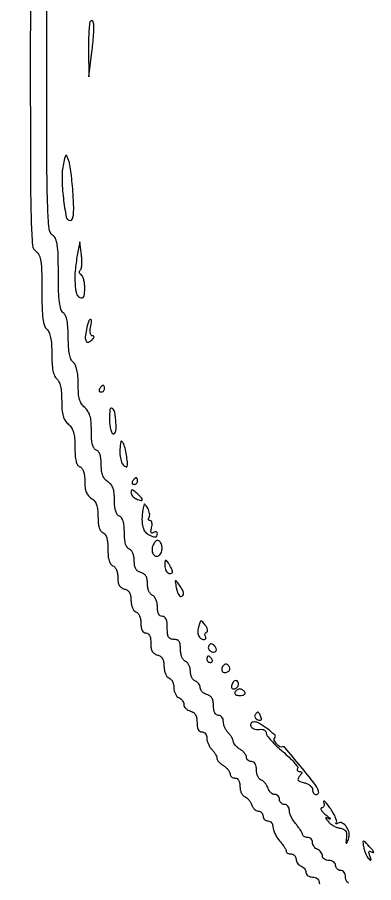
# Model space of a CAD drawing. Extents: x 166 to 1835, y 45 to 1905.
# Drawn here: x 359.6 to 467.5, y 874.3 to 1136.6 of the extents above; entities that cross this region are included whole.
import ezdxf

# ---------------------------------------------------------------- set-up
doc = ezdxf.new("R2010")
doc.units = 0

msp = doc.modelspace()

# ---------------------------------------------------------------- linework, layer by layer
for points in [[(363.541859, 1154.149653, 0.000631), (363.5, 1120.999765, 0.000631), (363.541859, 1087.849803, 0.007257), (363.763984, 1074.815648, 0.011524), (364.163375, 1067.50826, 0.218851), (365.25, 1065.559036, -0.134986), (366.161046, 1064.411726, -0.063961), (366.677987, 1062.579694, -0.031341), (366.936707, 1059.5292, -0.005487), (367, 1053.762202, 0.006346), (367.067525, 1048.442002, 0.02537), (367.315247, 1045.193625, 0.041555), (367.756867, 1043.120717, 0.147328), (368.5, 1042, -0.122551), (369.179598, 1041.076061, -0.048263), (369.640294, 1039.55364, -0.034835), (369.915353, 1037.412343, -0.014529), (370, 1034.5, 0.014529), (370.084647, 1031.587657, 0.034835), (370.359706, 1029.44636, 0.048263), (370.820402, 1027.923939, 0.122551), (371.5, 1027, -0.116663), (372.156658, 1026.12863, -0.04781), (372.622623, 1024.712933, -0.036913), (372.908905, 1022.801038, -0.018712), (373, 1020.367768, 0.017619), (373.096686, 1017.624776, 0.051073), (373.422277, 1015.756335, 0.072312), (374.031846, 1014.387505, 0.074982), (375, 1013.267972, -0.074618), (375.965064, 1012.153643, -0.071947), (376.575186, 1010.791556, -0.051302), (376.902336, 1008.940948, -0.018116), (377, 1006.246374, 0.015798), (377.079302, 1003.737087, 0.046633), (377.347737, 1002.034582, 0.074708), (377.810497, 1000.936135, 0.165622), (378.5, 1000.361626, -0.147004), (379.14453, 999.863132, -0.074167), (379.616419, 998.939859, -0.054136), (379.907233, 997.616167, -0.027031), (380, 995.901485, 0.029278), (380.110165, 994.021757, 0.063692), (380.4591, 992.62193, 0.080828), (381.07794, 991.572509, 0.079777), (382, 990.767927, -0.082049), (382.946074, 989.93484, -0.08486), (383.5607, 988.850771, -0.062578), (383.897281, 987.355913, -0.024123), (384, 985.228068, 0.022704), (384.088111, 983.28867, 0.052095), (384.370932, 981.855964, 0.07527), (384.839829, 980.883414, 0.152384), (385.5, 980.361626, -0.15415), (386.164718, 979.832507, -0.075429), (386.632718, 978.843628, -0.051383), (386.913255, 977.375273, -0.021529), (387, 975.361626, 0.021529), (387.086745, 973.347979, 0.051383), (387.367282, 971.879625, 0.075429), (387.835282, 970.890745, 0.15415), (388.5, 970.361626, -0.135585), (389.095294, 969.922155, -0.066795), (389.576259, 969.104921, -0.05641), (389.893622, 968.025077, -0.043314), (390, 966.799392, 0.038955), (390.110597, 965.381995, 0.090804), (390.461192, 964.380862, 0.113972), (391.081748, 963.707928, 0.085993), (392, 963.289749, -0.085448), (392.911954, 962.875629, -0.112254), (393.5336, 962.208983, -0.091072), (393.887391, 961.225339, -0.040929), (394, 959.851984, 0.045268), (394.107692, 958.664923, 0.056295), (394.428026, 957.604708, 0.065783), (394.909963, 956.795711, 0.134743), (395.5, 956.361626, -0.134491), (396.088394, 955.929198, -0.065461), (396.570636, 955.122682, -0.056246), (396.891905, 954.068403, -0.045886), (397, 952.893011, 0.035916), (397.090779, 951.630891, 0.083878), (397.379623, 950.732169, 0.125312), (397.856373, 950.196918, 0.149554), (398.5, 950, -0.154357), (399.153305, 949.793393, -0.127366), (399.628783, 949.234397, -0.081273), (399.912529, 948.28104, -0.031783), (400, 946.90638, 0.036274), (400.107747, 945.423134, 0.090272), (400.453888, 944.396145, 0.116362), (401.072938, 943.713835, 0.086845), (402, 943.289749, -0.085448), (402.911954, 942.875629, -0.112254), (403.5336, 942.208983, -0.091072), (403.887391, 941.225339, -0.040929), (404, 939.851984, 0.045268), (404.107692, 938.664923, 0.056295), (404.428026, 937.604708, 0.065783), (404.909963, 936.795711, 0.134743), (405.5, 936.361626, -0.120997), (406.074084, 935.96275, -0.064864), (406.559375, 935.24294, -0.05868), (406.888355, 934.331585, -0.057362), (407, 933.361626, 0.057362), (407.111645, 932.391668, 0.05868), (407.440625, 931.480313, 0.064864), (407.925916, 930.760503, 0.120997), (408.5, 930.361626, -0.078837), (409.073416, 930.030444, -0.065301), (409.559375, 929.518408, -0.066682), (409.887958, 928.910731, -0.09088), (410, 928.299392, 0.121494), (410.149801, 927.691996, 0.074987), (410.5875, 927.095824, 0.067805), (411.235431, 926.600805, 0.065398), (412, 926.289749, -0.085218), (412.909102, 925.877426, -0.111474), (413.531244, 925.213522, -0.091163), (413.886488, 924.237546, -0.041839), (414, 922.883369, 0.036137), (414.090948, 921.626644, 0.083999), (414.380056, 920.730561, 0.125192), (414.856873, 920.196452, 0.149326), (415.5, 920, -0.127718), (416.072045, 919.851456, -0.100747), (416.559375, 919.433482, -0.089419), (416.887015, 918.80824, -0.076226), (417, 918.071429, 0.064082), (417.109123, 917.223487, 0.039128), (417.440625, 916.26875, 0.038656), (417.925727, 915.358587, 0.054664), (418.5, 914.642857, -0.031922), (419.074036, 913.99044, -0.032072), (419.559375, 913.271239, -0.033828), (419.897876, 912.59124, -0.098884), (420, 912.079902, 0.135674), (420.136688, 911.585438, 0.04347), (420.5875, 910.962291, 0.039695), (421.234637, 910.324309, 0.035184), (422, 909.767927, -0.041443), (422.765207, 909.196905, -0.043473), (423.4125, 908.515842, -0.047568), (423.859221, 907.831058, -0.121331), (424, 907.259453, 0.11835), (424.115321, 906.779072, 0.100623), (424.440625, 906.369964, 0.092478), (424.927119, 906.09527, 0.082583), (425.5, 906, -0.141262), (426.12215, 905.820648, -0.119192), (426.60186, 905.328103, -0.08793), (426.902073, 904.529365, -0.046062), (427, 903.468615, 0.053641), (427.108649, 902.458779, 0.056875), (427.429443, 901.516032, 0.06364), (427.90217, 900.776434, 0.127829), (428.461933, 900.376234, -0.081614), (429.066029, 900.022871, -0.045401), (429.672275, 899.419667, -0.043753), (430.189648, 898.678985, -0.053787), (430.529321, 897.907619, 0.063646), (430.867743, 897.178293, 0.064307), (431.377753, 896.560363, 0.070605), (431.974475, 896.142082, 0.118144), (432.567388, 896, -0.103835), (433.114032, 895.885241, -0.09895), (433.57917, 895.559375, -0.096745), (433.890881, 895.072563, -0.09444), (434, 894.5, 0.099038), (434.114514, 893.927543, 0.097945), (434.440625, 893.440625, 0.097945), (434.927543, 893.114514, 0.099038), (435.5, 893, -0.122359), (436.072088, 892.857871, -0.10076), (436.559375, 892.457447, -0.091188), (436.886744, 891.858517, -0.079755), (437, 891.15301, 0.079593), (437.139476, 890.282379, 0.032786), (437.5875, 889.17118, 0.0314), (438.234578, 888.018641, 0.035036), (439, 887, -0.016721), (439.765755, 886.055012, -0.020578), (440.4125, 885.12257, -0.019467), (440.885069, 884.309214, -0.122459), (441, 883.84699, 0.172358), (441.114815, 883.523815, 0.093784), (441.440625, 883.248803, 0.074185), (441.926172, 883.062747, 0.054512), (442.5, 883, -0.101174), (443.072412, 882.882975, -0.098422), (443.559375, 882.550156, -0.097427), (443.885603, 882.053098, -0.096942), (444, 881.468615, 0.088478), (444.112085, 880.840167, 0.06652), (444.440625, 880.217991, 0.065663), (444.926585, 879.696157, 0.081035), (445.5, 879.361626, -0.074185), (446.073431, 879.037471, -0.064359), (446.559375, 878.545909, -0.06686), (446.888097, 877.968559, -0.096313), (447, 877.393011, 0.14217), (447.154161, 876.8618, 0.09971), (447.5875, 876.409197, 0.0845), (448.235532, 876.104293, 0.067898), (449, 876, -0.072314), (449.769411, 875.888136, -0.08892), (450.416667, 875.5625, -0.10214), (450.846791, 875.075754, -0.130775), (451, 874.5, 0.099038), (451.114514, 873.927543, 0.097945)], [(459.924246, 874.153209, -0.10214), (459.4375, 874.583333, -0.08892), (459.111864, 875.230589, -0.072314), (459, 876, 0.072314), (458.888136, 876.769411, 0.08892), (458.5625, 877.416667, 0.10214), (458.075754, 877.846791, 0.130775), (457.5, 878, -0.099038), (456.927543, 878.114514, -0.097945), (456.440625, 878.440625, -0.097945), (456.114514, 878.927543, -0.099038), (456, 879.5, 0.130775), (455.846791, 880.075754, 0.10214), (455.416667, 880.5625, 0.08892), (454.769411, 880.888136, 0.072314), (454, 881, -0.067898), (453.235532, 881.104293, -0.0845), (452.5875, 881.409197, -0.09971), (452.154161, 881.8618, -0.14217), (452, 882.393011, 0.096313), (451.888097, 882.968559, 0.06686), (451.559375, 883.545909, 0.064359), (451.073431, 884.037471, 0.074185), (450.5, 884.361626, -0.081035), (449.926585, 884.696157, -0.065663), (449.440625, 885.217991, -0.06652), (449.112085, 885.840167, -0.088478), (449, 886.468615, 0.096942), (448.885603, 887.053098, 0.097427), (448.559375, 887.550156, 0.098422), (448.072412, 887.882975, 0.101174), (447.5, 888, -0.054512), (446.926172, 888.062747, -0.074185), (446.440625, 888.248803, -0.093784), (446.114815, 888.523815, -0.172358), (446, 888.84699, 0.122459), (445.885069, 889.309214, 0.019467), (445.4125, 890.12257, 0.020578), (444.765755, 891.055012, 0.016721), (444, 892, -0.035036), (443.234578, 893.018641, -0.0314), (442.5875, 894.17118, -0.032786), (442.139476, 895.282379, -0.079593), (442, 896.15301, 0.079755), (441.886744, 896.858517, 0.091188), (441.559375, 897.457447, 0.10076), (441.072088, 897.857871, 0.122359), (440.5, 898, -0.099038), (439.927543, 898.114514, -0.097945), (439.440625, 898.440625, -0.097945), (439.114514, 898.927543, -0.099038), (439, 899.5, 0.09444), (438.890881, 900.072563, 0.096745), (438.57917, 900.559375, 0.09895), (438.114032, 900.885241, 0.103835), (437.567388, 901, -0.118144), (436.974475, 901.142082, -0.070605), (436.377753, 901.560363, -0.064307), (435.867743, 902.178293, -0.063646), (435.529321, 902.907619, 0.053787), (435.189648, 903.678985, 0.043753), (434.672275, 904.419667, 0.045401), (434.066029, 905.022871, 0.081614), (433.461933, 905.376234, -0.127829), (432.90217, 905.776434, -0.06364), (432.429443, 906.516032, -0.056875), (432.108649, 907.458779, -0.053641), (432, 908.468615, 0.046062), (431.902073, 909.529365, 0.08793), (431.60186, 910.328103, 0.119192), (431.12215, 910.820648, 0.141262), (430.5, 911, -0.082583), (429.927119, 911.09527, -0.092478), (429.440625, 911.369964, -0.100623), (429.115321, 911.779072, -0.11835), (429, 912.259453, 0.121331), (428.859221, 912.831058, 0.047568), (428.4125, 913.515842, 0.043473), (427.765207, 914.196905, 0.041443), (427, 914.767927, -0.035184), (426.234637, 915.324309, -0.039695), (425.5875, 915.962291, -0.04347), (425.136688, 916.585438, -0.135674), (425, 917.079902, 0.098884), (424.897876, 917.59124, 0.033828), (424.559375, 918.271239, 0.032072), (424.074036, 918.99044, 0.031922), (423.5, 919.642857, -0.054664), (422.925727, 920.358587, -0.038656), (422.440625, 921.26875, -0.039128), (422.109123, 922.223487, -0.064082), (422, 923.071429, 0.076226), (421.887015, 923.80824, 0.089419), (421.559375, 924.433482, 0.100747), (421.072045, 924.851456, 0.127718), (420.5, 925, -0.149326), (419.856873, 925.196452, -0.125192), (419.380056, 925.730561, -0.083999), (419.090948, 926.626644, -0.036137), (419, 927.883369, 0.041839), (418.886488, 929.237546, 0.091163), (418.531244, 930.213522, 0.111474), (417.909102, 930.877426, 0.085218), (417, 931.289749, -0.065398), (416.235431, 931.600805, -0.067805), (415.5875, 932.095824, -0.074987), (415.149801, 932.691996, -0.121494), (415, 933.299392, 0.09088), (414.887958, 933.910731, 0.066682), (414.559375, 934.518408, 0.065301), (414.073416, 935.030444, 0.078837), (413.5, 935.361626, -0.120997), (412.925916, 935.760503, -0.064864), (412.440625, 936.480313, -0.05868), (412.111645, 937.391668, -0.057362), (412, 938.361626, 0.057362), (411.888355, 939.331585, 0.05868), (411.559375, 940.24294, 0.064864), (411.074084, 940.96275, 0.120997), (410.5, 941.361626, -0.136118), (409.901561, 941.804388, -0.067387), (409.421176, 942.626775, -0.056447), (409.105577, 943.71884, -0.042163), (409, 944.968615, 0.030056), (408.908482, 946.489703, 0.116275), (408.585059, 947.371077, 0.167013), (407.977335, 947.839447, 0.081591), (407, 948, -0.087745), (405.997538, 948.177287, -0.177212), (405.392857, 948.6875, -0.10769), (405.082184, 949.67572, -0.022514), (405, 951.5, 0.025511), (404.918107, 953.104033, 0.075863), (404.642857, 954.166667, 0.129352), (404.169448, 954.773926, 0.164293), (403.5, 955, -0.149554), (402.856373, 955.196918, -0.125312), (402.379623, 955.732169, -0.083878), (402.090779, 956.630891, -0.035916), (402, 957.893011, 0.045886), (401.891905, 959.068403, 0.056246), (401.570636, 960.122682, 0.065461), (401.088394, 960.929198, 0.134491), (400.5, 961.361626, -0.134743), (399.909963, 961.795711, -0.065783), (399.428026, 962.604708, -0.056295), (399.107692, 963.664923, -0.045268), (399, 964.851984, 0.040929), (398.887391, 966.225339, 0.091072), (398.5336, 967.208983, 0.112254), (397.911954, 967.875629, 0.085448), (397, 968.289749, -0.085993), (396.081748, 968.707928, -0.113972), (395.461192, 969.380862, -0.090804), (395.110597, 970.381995, -0.038955), (395, 971.799392, 0.043314), (394.893622, 973.025077, 0.05641), (394.576259, 974.104921, 0.066795), (394.095294, 974.922155, 0.135585), (393.5, 975.361626, -0.15415), (392.835282, 975.890745, -0.075429), (392.367282, 976.879625, -0.051383), (392.086745, 978.347979, -0.021529), (392, 980.361626, 0.021529), (391.913255, 982.375273, 0.051383), (391.632718, 983.843628, 0.075429), (391.164718, 984.832507, 0.15415), (390.5, 985.361626, -0.152384), (389.839829, 985.883414, -0.07527), (389.370932, 986.855964, -0.052095), (389.088111, 988.28867, -0.022704), (389, 990.228068, 0.024123), (388.897281, 992.355913, 0.062578), (388.5607, 993.850771, 0.08486), (387.946074, 994.93484, 0.082049), (387, 995.767927, -0.079777), (386.07794, 996.572509, -0.080828), (385.4591, 997.62193, -0.063692), (385.110165, 999.021757, -0.029278), (385, 1000.901485, 0.027031), (384.907233, 1002.616167, 0.054136), (384.616419, 1003.939859, 0.074167), (384.14453, 1004.863132, 0.147004), (383.5, 1005.361626, -0.165622), (382.810497, 1005.936135, -0.074708), (382.347737, 1007.034582, -0.046633), (382.079302, 1008.737087, -0.015798), (382, 1011.246374, 0.018116), (381.902336, 1013.940948, 0.051302), (381.575186, 1015.791556, 0.071947), (380.965064, 1017.153643, 0.074618), (380, 1018.267972, -0.074982), (379.031846, 1019.387505, -0.072312), (378.422277, 1020.756335, -0.051073), (378.096686, 1022.624776, -0.017619), (378, 1025.367768, 0.018712), (377.908905, 1027.801038, 0.036913), (377.622623, 1029.712933, 0.04781), (377.156658, 1031.12863, 0.116663), (376.5, 1032, -0.122551), (375.820402, 1032.923939, -0.048263), (375.359706, 1034.44636, -0.034835), (375.084647, 1036.587657, -0.014529), (375, 1039.5, 0.014529), (374.915353, 1042.412343, 0.034835), (374.640294, 1044.55364, 0.048263), (374.179598, 1046.076061, 0.122551), (373.5, 1047, -0.147328), (372.756867, 1048.120717, -0.041555), (372.315247, 1050.193625, -0.02537), (372.067525, 1053.442002, -0.006346), (372, 1058.762202, 0.005487), (371.936707, 1064.529204, 0.031341), (371.677988, 1067.579693, 0.063961), (371.161046, 1069.411719, 0.134987), (370.25, 1070.559021, -0.216056), (369.174013, 1072.465143, -0.013413), (368.765406, 1079.100292, -0.007965), (368.542348, 1090.994382, -0.000706), (368.5, 1120.999731, -0.000706), (368.542348, 1151.004994, -0.007965)]]:
    msp.add_lwpolyline(points, format="xyb")
for points in [[(381.75, 1135.423045, 0.171084), (381.457624, 1134.805651, 0.008334), (381.258422, 1132.514374, 0.012746), (381.134499, 1129.735315, 0.00878), (381.129735, 1126.583333), (381.259471, 1118.5), (382.140986, 1126, 0.00674), (382.681558, 1131.203275, 0.032889), (382.753433, 1134.162287, 0.125797), (382.398192, 1135.345171, 0.488741)], [(373.540306, 1092.181151, 0.059053), (373.10302, 1087.750842, 0.024408), (373.515364, 1081.731019, 0.015802), (374.375948, 1075.990276, 0.362309), (375.563172, 1075, 0.292073), (376.209346, 1075.412663, 0.081201), (376.547687, 1076.625385, 0.035795), (376.634102, 1078.870725, 0.006791), (376.442936, 1082.963561, 0.008042), (376.196912, 1086.180086, 0.009077), (375.855014, 1089.259468, 0.008433), (375.473273, 1091.862881, 0.048055), (375.116139, 1093.213561, 0.011896), (374.565428, 1094.599112, 0.467326), (374.286796, 1094.68358, 0.191595), (374.028969, 1094.316415, 0.004313)], [(377.739848, 1064.5, 0.021976), (377.103092, 1059.763135, 0.037196), (377.041779, 1055.76216, 0.043992), (377.479928, 1052.802269, 0.247235), (378.5, 1051.638374, 0.134146), (379.211649, 1051.567181, 0.233352), (379.682221, 1051.907045, 0.103029), (379.935681, 1052.783623, 0.019037), (380, 1054.472368, 0.030003), (379.918594, 1055.827757, 0.036034), (379.674888, 1057.081327, 0.038956), (379.320323, 1058.07757, 0.150477), (378.893237, 1058.565983, -0.078862), (378.535194, 1058.874337, -0.130276), (378.36504, 1059.232664, -0.155657), (378.408911, 1059.58295, -0.128315), (378.649296, 1059.875, 0.19079), (378.95369, 1060.353201, 0.029351), (379.103794, 1061.491406, 0.029253), (379.123756, 1062.922489, 0.02163), (378.984901, 1064.5), (378.457685, 1068.5)], [(380.484295, 1041.928494, 0.032048), (380.138965, 1039.676075, 0.150121), (380.409083, 1038.408511, 0.366627), (381.137939, 1038.134168, 0.111098), (382.216667, 1038.816667, 0.030472), (382.670337, 1039.329281, 0.141128), (382.816747, 1039.692522, 0.309512), (382.696578, 1039.913761, 0.118778), (382.338672, 1040, -0.242134), (381.966547, 1040.191432, -0.098134), (381.724529, 1040.726312, -0.066266), (381.64621, 1041.531805, -0.038386), (381.755249, 1042.5, 0.022437), (382.068282, 1044.658548, 0.576726), (381.679551, 1044.938234, 0.218276), (381.085174, 1044.258369, 0.018101)], [(384.5, 1024, 0.082592), (384.343488, 1023.6179, 0.161196), (384.3746, 1023.29375, 0.182303), (384.586039, 1023.078288, 0.108972), (384.940983, 1023, 0.093332), (385.345238, 1023.076123, 0.09642), (385.688914, 1023.29375, 0.099167), (385.918938, 1023.618444, 0.105053), (386, 1024, 0.042167), (385.967655, 1024.382849, 0.061769), (385.870461, 1024.70625, 0.081139), (385.727648, 1024.92554, 0.210953), (385.559017, 1025, 0.151918), (385.34829, 1024.934461, 0.038439), (385.066025, 1024.70625, 0.035638), (384.768994, 1024.382774, 0.029505)], [(387.464296, 1014.822639, 0.024724), (387.558198, 1013.206705, 0.034647), (387.812329, 1011.783907, 0.037155), (388.170827, 1010.70316, 0.216158), (388.59895, 1010.303952, 0.299117), (389.035875, 1010.418591, 0.119549), (389.343718, 1010.988935, 0.059435), (389.49078, 1012.045959, 0.021607), (389.454867, 1013.5611, 0.022932), (389.08044, 1016.867558, 0.215053), (388.312186, 1018.034377, 0.552691), (387.619224, 1017.703952, 0.031172)], [(390.918758, 1007.916667, 0.035891), (390.642889, 1005.644327, 0.043653), (390.724728, 1003.502413, 0.049471), (391.123574, 1001.754172, 0.139624), (391.824977, 1000.730293, 0.081749), (392.509789, 1000.329429, 0.426071), (392.864315, 1000.495945, 0.106734), (392.953873, 1001.281789, 0.008692), (392.711506, 1003.351497, 0.022572), (392.312473, 1005.55571, 0.03751), (391.756169, 1007.35911, 0.122201), (391.273029, 1008.039604, 0.575366)], [(394.5, 996, 0.082592), (394.343488, 995.6179, 0.161196), (394.3746, 995.29375, 0.182303), (394.586039, 995.078288, 0.108972), (394.940983, 995, 0.093332), (395.345238, 995.076123, 0.09642), (395.688914, 995.29375, 0.099167), (395.918938, 995.618444, 0.105053), (396, 996, 0.042167), (395.967655, 996.382849, 0.061769), (395.870461, 996.70625, 0.081139), (395.727648, 996.92554, 0.210953), (395.559017, 997, 0.151918), (395.34829, 996.934461, 0.038439), (395.066025, 996.70625, 0.035638), (394.768994, 996.382774, 0.029505)], [(394, 992.606989, 0.104296), (394.122236, 992.027358, 0.066683), (394.482669, 991.437957, 0.062725), (395.014932, 990.928518, 0.068054), (395.643128, 990.58345, 0.021351), (397.073561, 990.103519, 0.464132), (397.398451, 990.320143, 0.22286), (397.212255, 990.872897, 0.011296), (395.833333, 992.25, 0.015799), (394.905334, 993.081406, 0.127342), (394.393091, 993.326096, 0.362345), (394.105743, 993.168016, 0.093418)], [(397.947091, 989, 0.029154), (397.403921, 985.745142, 0.054931), (397.411066, 983.084738, 0.074924), (397.934551, 981.132679, 0.168525), (398.960949, 980.020899, 0.015837), (400.546314, 979.235975, 0.110597), (401.386441, 979.058878, 0.281377), (401.83079, 979.338151, 0.115792), (402, 980.059017, 0.133224), (401.906544, 980.403538, 0.190361), (401.659977, 980.596802, 0.14289), (401.285534, 980.598569, 0.068717), (400.842476, 980.402645, -0.103474), (400.371321, 980.232068, -0.342853), (400.103374, 980.385285, -0.139194), (400.045847, 980.887018, -0.023335), (400.248857, 981.843628, 0.040442), (400.394894, 982.669892, 0.069657), (400.363529, 983.366566, 0.105466), (400.170555, 983.830426, 0.246414), (399.847363, 984, -0.122359), (399.529107, 984.079067, -0.187812), (399.345661, 984.291424, -0.150777), (399.332201, 984.612602, -0.074175), (399.495105, 984.99208, 0.122724), (399.656958, 985.498489, 0.053382), (399.627419, 986.209126, 0.048398), (399.430723, 986.996087, 0.046456), (399.084531, 987.74208, 0.016186), (398.683231, 988.382582, 0.035782), (398.328126, 988.836736, 0.06969), (398.071104, 989.051688, 0.515692)], [(400.574206, 976.332783, 0.123814), (400.390773, 974.811933, 0.164116), (400.995145, 973.566119, 0.254547), (402.006446, 973.258508, 0.206355), (402.949121, 973.917675, 0.108007), (403.37878, 975.13854, 0.08814), (403.305776, 976.524844, 0.106175), (402.797039, 977.605484, 0.233944), (402, 978, 0.163373), (401.653285, 977.883606, 0.053934), (401.256939, 977.510255, 0.046968), (400.876993, 976.970822, 0.038359)], [(404.274953, 970, 0.06333), (404.431287, 969.235367, 0.076813), (404.769803, 968.5875, 0.09059), (405.231786, 968.152527, 0.144648), (405.747988, 968, 0.09728), (406.320849, 968.11252, 0.270726), (406.561012, 968.42575, 0.132757), (406.481522, 968.995483, 0.022204), (406, 970, 0.01461), (405.560656, 970.766238, 0.021249), (405.125769, 971.4125, 0.017659), (404.73711, 971.902942, 0.219777), (404.526965, 972, 0.340445), (404.378754, 971.885854, 0.033237), (404.286836, 971.4125, 0.031278), (404.246222, 970.766723, 0.018867)], [(407.711094, 963.730983, 0.029388), (407.975536, 962.685061, 0.042248), (408.339304, 961.802226, 0.049458), (408.741246, 961.180804, 0.228305), (409.116577, 961, 0.216682), (409.745568, 961.286011, 0.219341), (409.939182, 961.945841, 0.093032), (409.558303, 963.050766, 0.02848), (408.594517, 964.539854, 0.005585), (407.689623, 965.748794, 0.440128), (407.476696, 965.767549, 0.256519), (407.385726, 965.499531, 0.003472)], [(414.524745, 952.077964, 0.064782), (414.244481, 950.519656, 0.105649), (414.460219, 949.199211, 0.140887), (415.12586, 948.327951, 0.160986), (416.118034, 948, 0.104352), (416.455135, 948.071129, 0.179687), (416.658243, 948.268661, 0.164932), (416.693051, 948.565281, 0.086079), (416.552786, 948.91459, -0.093461), (416.408684, 949.289234, -0.117892), (416.428631, 949.659046, -0.124315), (416.610836, 949.965818, -0.111334), (416.923883, 950.16459, 0.247266), (417.173431, 950.436785, 0.111152), (417.19131, 950.935809, 0.071797), (416.965406, 951.597641, 0.040753), (416.519406, 952.319015, 0.012142), (415.652279, 953.437483, 0.257285), (415.275755, 953.589349, 0.278856), (414.96673, 953.347446, 0.013853)], [(417.596556, 946.156231, 0.105525), (417.439393, 945.716563, 0.099247), (417.470283, 945.240657, 0.096292), (417.684746, 944.801911, 0.09291), (418.050219, 944.468963, 0.116221), (419.032006, 944.141241, 0.258096), (419.731074, 944.448742, 0.251496), (419.853466, 945.214666, 0.113251), (419.296201, 946.103799, 0.053431), (418.785686, 946.515485, 0.136091), (418.335356, 946.655459, 0.169261), (417.940704, 946.531428, 0.094625)], [(417, 942, 0.105053), (417.081062, 941.618444, 0.099167), (417.311086, 941.29375, 0.09642), (417.654762, 941.076123, 0.093332), (418.059017, 941, 0.108972), (418.413961, 941.078288, 0.182303), (418.6254, 941.29375, 0.161196), (418.656512, 941.6179, 0.082592), (418.5, 942, 0.029505), (418.231006, 942.382774, 0.035638), (417.933975, 942.70625, 0.038439), (417.65171, 942.934461, 0.151918), (417.440983, 943, 0.210953), (417.272352, 942.92554, 0.081139), (417.129539, 942.70625, 0.061769), (417.032345, 942.382849, 0.042167)], [(421.63617, 939.494256, 0.076022), (421.502894, 938.882944, 0.151817), (421.618633, 938.406756, 0.165347), (421.97324, 938.106064, 0.094172), (422.531385, 938, 0.128597), (423.468306, 938.245023, 0.21), (423.954077, 938.890389, 0.198008), (423.820919, 939.717023, 0.117169), (423.104785, 940.435239, 0.160704), (422.718783, 940.527613, 0.122111), (422.304103, 940.387051, 0.094924), (421.922037, 940.024563, 0.064087)], [(424.63617, 934.494256, 0.052397), (424.482868, 933.921921, 0.094863), (424.4984, 933.438938, 0.143728), (424.674188, 933.122304, 0.197116), (424.972368, 933, 0.148325), (425.838067, 933.262587, 0.13568), (426.448285, 933.969556, 0.160177), (426.552555, 934.801327, 0.209036), (426.121097, 935.425158, 0.157716), (425.728896, 935.521435, 0.122565), (425.308894, 935.38409, 0.09613), (424.923314, 935.023704, 0.065363)], [(425.5, 932, 0.210115), (425.446971, 931.621971, 0.178861), (425.685686, 931.29375, 0.100989), (426.231628, 931.071437, 0.046386), (427, 931, 0.046386), (427.768372, 931.071437, 0.100989), (428.314314, 931.29375, 0.178861), (428.553029, 931.621971, 0.210115), (428.5, 932, 0.057296), (428.19817, 932.382513, 0.050113), (427.804436, 932.70625, 0.052849), (427.382901, 932.926995, 0.094481), (427, 933, 0.094481), (426.617099, 932.926995, 0.052849), (426.195564, 932.70625, 0.050113), (425.80183, 932.382513, 0.057296)], [(431.564761, 925.104785, 0.155001), (431.468225, 924.720344, 0.122934), (431.597989, 924.309843, 0.097234), (431.944192, 923.934228, 0.066562), (432.454816, 923.655712, 0.052218), (433.063039, 923.492566, 0.241428), (433.398585, 923.602299, 0.239714), (433.506823, 923.939743, 0.051608), (433.342084, 924.550928, 0.024065), (432.881688, 925.597219, 0.204288), (432.499105, 925.922826, 0.293393), (432.093353, 925.811106, 0.044472)], [(430.276899, 921.75, 0.140675), (430.605838, 921.289735, 0.074507), (431.218724, 920.937162, 0.064564), (432.008942, 920.740138, 0.056627), (432.860232, 920.73821, -0.055241), (433.726846, 920.738642, -0.096743), (434.409242, 920.52549, -0.12721), (434.841281, 920.124049, -0.143226), (435, 919.581329, 0.16605), (435.261148, 918.816658, 0.018088), (436.469034, 917.3661, 0.020585), (438.085603, 915.704633, 0.015223), (440.000967, 913.999191, -0.015169), (441.877272, 912.328885, -0.023999), (443.368404, 910.775931, -0.020644), (444.419301, 909.465219, -0.306084), (444.44195, 908.906072, 0.108857), (444.321155, 908.560989, 0.182242), (444.393516, 908.266159, 0.161288), (444.654113, 908.068146, 0.082675), (445.063428, 908, -0.073291), (445.568667, 907.925541, -0.324454), (445.740244, 907.700162, -0.158895), (445.622516, 907.30844, -0.021407), (445.095569, 906.615153, 0.066727), (444.640638, 905.888669, 0.261995), (444.684534, 905.381057, 0.158754), (445.203432, 904.980675, 0.024104), (446.473124, 904.596101, -0.051955), (447.439641, 904.2436, -0.060924), (448.25773, 903.713165, -0.071085), (448.813575, 903.09446, -0.148579), (449, 902.480948, 0.07148), (449.081324, 901.914999, 0.086749), (449.318229, 901.435028, 0.10035), (449.670214, 901.11415, 0.135615), (450.083333, 901, 0.105099), (450.46897, 901.081966, 0.137812), (450.744803, 901.310902, 0.134548), (450.865126, 901.654706, 0.09804), (450.81387, 902.05839, 0.085246), (449.644617, 904.240883, 0.00609), (445.333766, 909.63663, 0.002551), (440.652251, 915.293025, 0.372951), (439.869881, 915.419582, -0.301339), (439.121705, 915.443379, -0.066502), (438.133846, 916.363613, -0.067117), (437.427748, 917.505061, -0.310801), (437.561338, 918.228005, 0.425004), (437.545927, 919.067795, 0.024724), (435.368061, 920.899441, 0.02871), (432.910323, 922.553662, 0.134557), (431.281808, 923, 0.09118), (430.762876, 922.904574, 0.133268), (430.38912, 922.632812, 0.143473), (430.220962, 922.226189, 0.112501)], [(452.346181, 898.75, -0.056038), (452.498806, 898.046886, -0.110984), (452.431242, 897.483089, -0.155501), (452.15652, 897.120855, -0.149898), (451.718615, 896.977764, 0.378283), (451.49747, 896.775215, 0.165655), (451.592343, 896.355601, 0.059549), (452.121782, 895.686844, 0.022981), (453, 894.890987, -0.009148), (453.880992, 894.13592, -0.04576), (454.325, 893.661659, -0.600974), (454.274058, 893.547972, -0.137384), (454, 893.605182, 0.010167), (453.16034, 894.019647, 0.484291), (453.012884, 893.945888, 0.219803), (453.069673, 893.700858, 0.005156), (453.822621, 892.751993, 0.058875), (454.487801, 892.104283, 0.036998), (455.396326, 891.508374, 0.036795), (456.392108, 891.048069, 0.054555), (457.322621, 890.810034, -0.062174), (458.359635, 890.527909, -0.144958), (458.980531, 890.028145, -0.129834), (459.26916, 889.229856, -0.045499), (459.266426, 888, 0.002641), (459.129878, 886.450146, 0.250807), (459.216089, 886.251184, 0.488316), (459.360737, 886.286287, 0.004094), (459.896966, 887.5, 0.149608), (460.093151, 889.263042, 0.09972), (459.324402, 891.160287, 0.12276), (458.019915, 892.357976, 0.269242), (456.711845, 892.32191, -0.035216), (456.348222, 892.131136, -0.238367), (456.151427, 892.142017, -0.357197), (456.095693, 892.289454, -0.05477), (456.23759, 892.595492, 0.21451), (456.304967, 893.149751, 0.029644), (455.884987, 894.262426, 0.029649), (455.192933, 895.593465, 0.021064), (454.269664, 897, 0.011167), (453.335476, 898.240858, 0.041255), (452.667396, 898.957812, 0.34014), (452.425715, 898.977792, 0.343437)], [(464.534008, 884.823409, 0.033526), (464.773979, 883.911355, 0.027148), (465.148079, 882.970878, 0.027934), (465.590542, 882.138792, 0.061354), (466.035836, 881.573409, 0.029144), (466.521083, 881.145372, 0.494617), (466.699052, 881.191593, 0.181344), (466.71149, 881.508334, 0.011113), (466.389307, 882.414045, -0.017394), (466.059412, 883.379676, -0.219486), (466.110906, 883.751274, -0.364149), (466.388893, 883.838038, -0.034054), (467.080061, 883.492151, 0.128828), (467.420325, 883.395839, 0.526555), (467.523303, 883.539763, 0.078161), (467.250401, 884.034266, 0.014936), (466.595012, 884.828106, 0.005522), (464.968729, 886.64145, 0.210782), (464.479124, 886.856115, 0.455211), (464.240892, 886.58127, 0.012514)]]:
    msp.add_lwpolyline(points, format="xyb", close=True)

doc.saveas('drawing.dxf')
